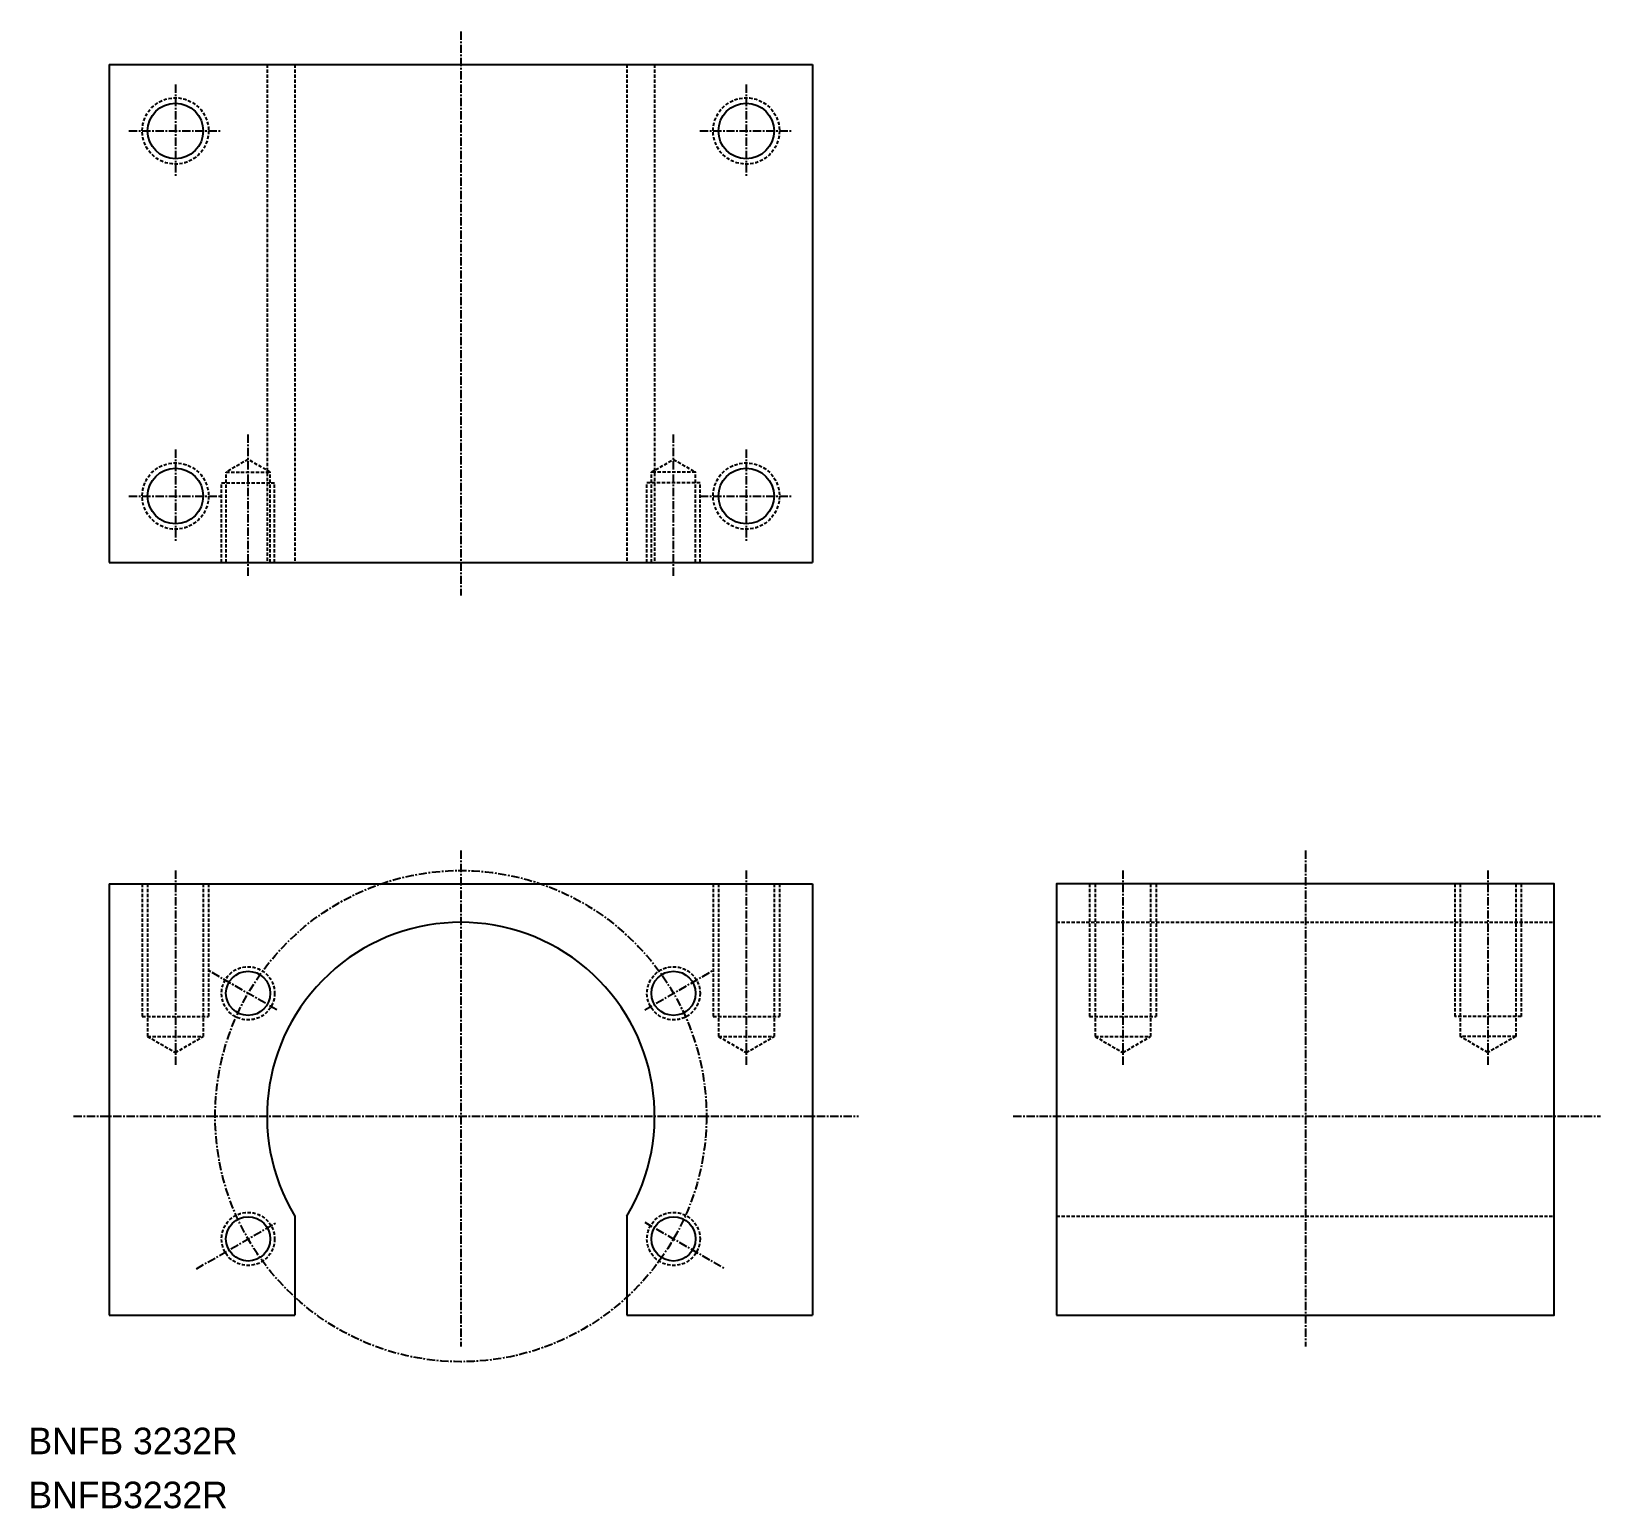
# Model space of a CAD drawing. Extents: x 4 to 241, y 3 to 225.
import ezdxf

# ---------------------------------------------------------------- set-up
doc = ezdxf.new("R2010")
doc.units = 0
doc.linetypes.add('CENTER', pattern=[2, 1.25, -0.25, 0.25, -0.25])
doc.linetypes.add('DASHED', pattern=[0.75, 0.5, -0.25])
doc.layers.get('0').update_dxf_attribs({"linetype": 'CONTINUOUS'})
doc.layers.add('CENTER', color=1, linetype='CENTER')

msp = doc.modelspace()

# ---------------------------------------------------------------- linework, layer by layer
at = {"color": 7, "linetype": 'CONTINUOUS'}
for p, q in [((16.17, 220.13), (16.17, 145.13)), ((16.17, 220.13), (122.17, 220.13)), ((122.17, 220.13), (122.17, 145.13)), ((16.17, 145.13), (122.17, 145.13)), ((16.17, 96.71), (122.17, 96.71)), ((16.17, 96.71), (16.17, 31.71)), ((44.17, 96.71), (44.17, 96.71)), ((69.17, 96.71), (69.17, 96.71)), ((122.17, 96.71), (122.17, 31.71)), ((44.17, 46.62), (44.17, 31.71)), ((94.17, 46.62), (94.17, 31.71)), ((16.17, 31.71), (44.17, 31.71)), ((94.17, 31.71), (122.17, 31.71))]:
    msp.add_line(p, q, dxfattribs=at)
at = {"color": 3, "linetype": 'DASHED'}
for p, q in [((39.97, 220.13), (39.97, 145.13)), ((44.17, 220.13), (44.17, 145.13)), ((94.17, 220.13), (94.17, 145.13)), ((98.37, 220.13), (98.37, 145.13)), ((37.12, 160.65), (33.8, 158.73)), ((33.8, 145.13), (33.8, 158.73)), ((33.8, 158.73), (40.45, 158.73)), ((40.45, 158.73), (37.12, 160.65)), ((40.45, 145.13), (40.45, 158.73)), ((97.88, 158.73), (101.21, 160.65)), ((97.88, 145.13), (97.88, 158.73)), ((104.53, 158.73), (97.88, 158.73)), ((101.21, 160.65), (104.53, 158.73)), ((104.53, 145.13), (104.53, 158.73)), ((33.12, 145.13), (33.12, 157.13)), ((33.12, 157.13), (41.12, 157.13)), ((41.12, 145.13), (41.12, 157.13)), ((97.21, 145.13), (97.21, 157.13)), ((105.21, 157.13), (97.21, 157.13)), ((105.21, 145.13), (105.21, 157.13)), ((21.17, 96.71), (21.17, 76.71)), ((21.98, 96.71), (21.98, 73.71)), ((30.36, 96.71), (30.36, 73.71)), ((31.17, 96.71), (31.17, 76.71)), ((107.17, 96.71), (107.17, 76.71)), ((107.98, 96.71), (107.98, 73.71)), ((116.36, 96.71), (116.36, 73.71)), ((117.17, 96.71), (117.17, 76.71)), ((163.9, 96.71), (163.9, 76.71)), ((164.71, 96.71), (164.71, 73.71)), ((173.09, 96.71), (173.09, 73.71)), ((173.9, 96.71), (173.9, 76.71)), ((218.9, 96.71), (218.9, 76.71)), ((219.71, 96.71), (219.71, 73.71)), ((228.09, 96.71), (228.09, 73.71)), ((228.9, 96.71), (228.9, 76.71)), ((158.9, 90.91), (233.9, 90.91)), ((21.17, 76.71), (31.17, 76.71)), ((107.17, 76.71), (117.17, 76.71)), ((163.9, 76.71), (173.9, 76.71)), ((228.9, 76.71), (218.9, 76.71)), ((21.98, 73.71), (30.36, 73.71)), ((21.98, 73.71), (26.17, 71.29)), ((26.17, 71.29), (30.36, 73.71)), ((107.98, 73.71), (112.17, 71.29)), ((107.98, 73.71), (116.36, 73.71)), ((112.17, 71.29), (116.36, 73.71)), ((164.71, 73.71), (168.9, 71.29)), ((164.71, 73.71), (173.09, 73.71)), ((168.9, 71.29), (173.09, 73.71)), ((228.09, 73.71), (219.71, 73.71)), ((223.9, 71.29), (219.71, 73.71)), ((228.09, 73.71), (223.9, 71.29)), ((158.9, 46.62), (233.9, 46.62))]:
    msp.add_line(p, q, dxfattribs=at)
at = {"color": 7, "linetype": 'CONTINUOUS'}
msp.add_lwpolyline([(158.9, 31.71), (233.9, 31.71), (233.9, 96.71), (158.9, 96.71)], close=True, dxfattribs=at)
at = {"color": 3, "linetype": 'DASHED'}
for centre, radius in [((26.17, 210.13), 5), ((112.17, 210.13), 5), ((26.17, 155.13), 5), ((112.17, 155.13), 5), ((37.12, 80.21), 4), ((101.21, 80.21), 4), ((37.12, 43.21), 4), ((101.21, 43.21), 4)]:
    msp.add_circle(centre, radius, dxfattribs=at)
at = {"color": 7, "linetype": 'CONTINUOUS'}
for centre, radius in [((26.17, 210.13), 4.19), ((112.17, 210.13), 4.19), ((26.17, 155.13), 4.19), ((112.17, 155.13), 4.19), ((37.12, 80.21), 3.33), ((101.21, 80.21), 3.33), ((37.12, 43.21), 3.33), ((101.21, 43.21), 3.33)]:
    msp.add_circle(centre, radius, dxfattribs=at)
msp.add_arc((69.17, 61.71), 29.2, 328.8886, 211.1114, dxfattribs=at)
at = {"layer": 'CENTER', "color": 1, "linetype": 'CENTER'}
for p, q in [((69.17, 225.13), (69.17, 140.13)), ((26.17, 217.13), (26.17, 203.13)), ((112.17, 217.13), (112.17, 203.13)), ((19.17, 210.13), (33.17, 210.13)), ((105.17, 210.13), (119.17, 210.13)), ((37.12, 143.13), (37.12, 164.39)), ((101.21, 143.13), (101.21, 164.39)), ((26.17, 162.13), (26.17, 148.13)), ((112.17, 162.13), (112.17, 148.13)), ((19.17, 155.13), (33.17, 155.13)), ((105.17, 155.13), (119.17, 155.13)), ((69.17, 101.71), (69.17, 26.98)), ((196.4, 101.71), (196.4, 26.98)), ((26.17, 98.71), (26.17, 69.29)), ((112.17, 98.71), (112.17, 69.29)), ((168.9, 98.71), (168.9, 69.29)), ((223.9, 98.71), (223.9, 69.29)), ((41.45, 77.71), (31.17, 83.64)), ((96.88, 77.71), (107.27, 83.71)), ((10.81, 61.71), (129.06, 61.71)), ((152.37, 61.71), (240.88, 61.71)), ((29.33, 38.71), (41.45, 45.71)), ((96.88, 45.71), (109, 38.71))]:
    msp.add_line(p, q, dxfattribs=at)
msp.add_circle((69.17, 61.71), 37, dxfattribs=at)

# ---------------------------------------------------------------- texts
at = {"color": 7, "linetype": 'CONTINUOUS'}
for s, p in [('BNFB 3232R', (4.03, 10.77)), ('BNFB3232R', (4.03, 2.64))]:
    msp.add_text(s, height=4, dxfattribs=at).set_placement(p)

doc.saveas('drawing.dxf')
